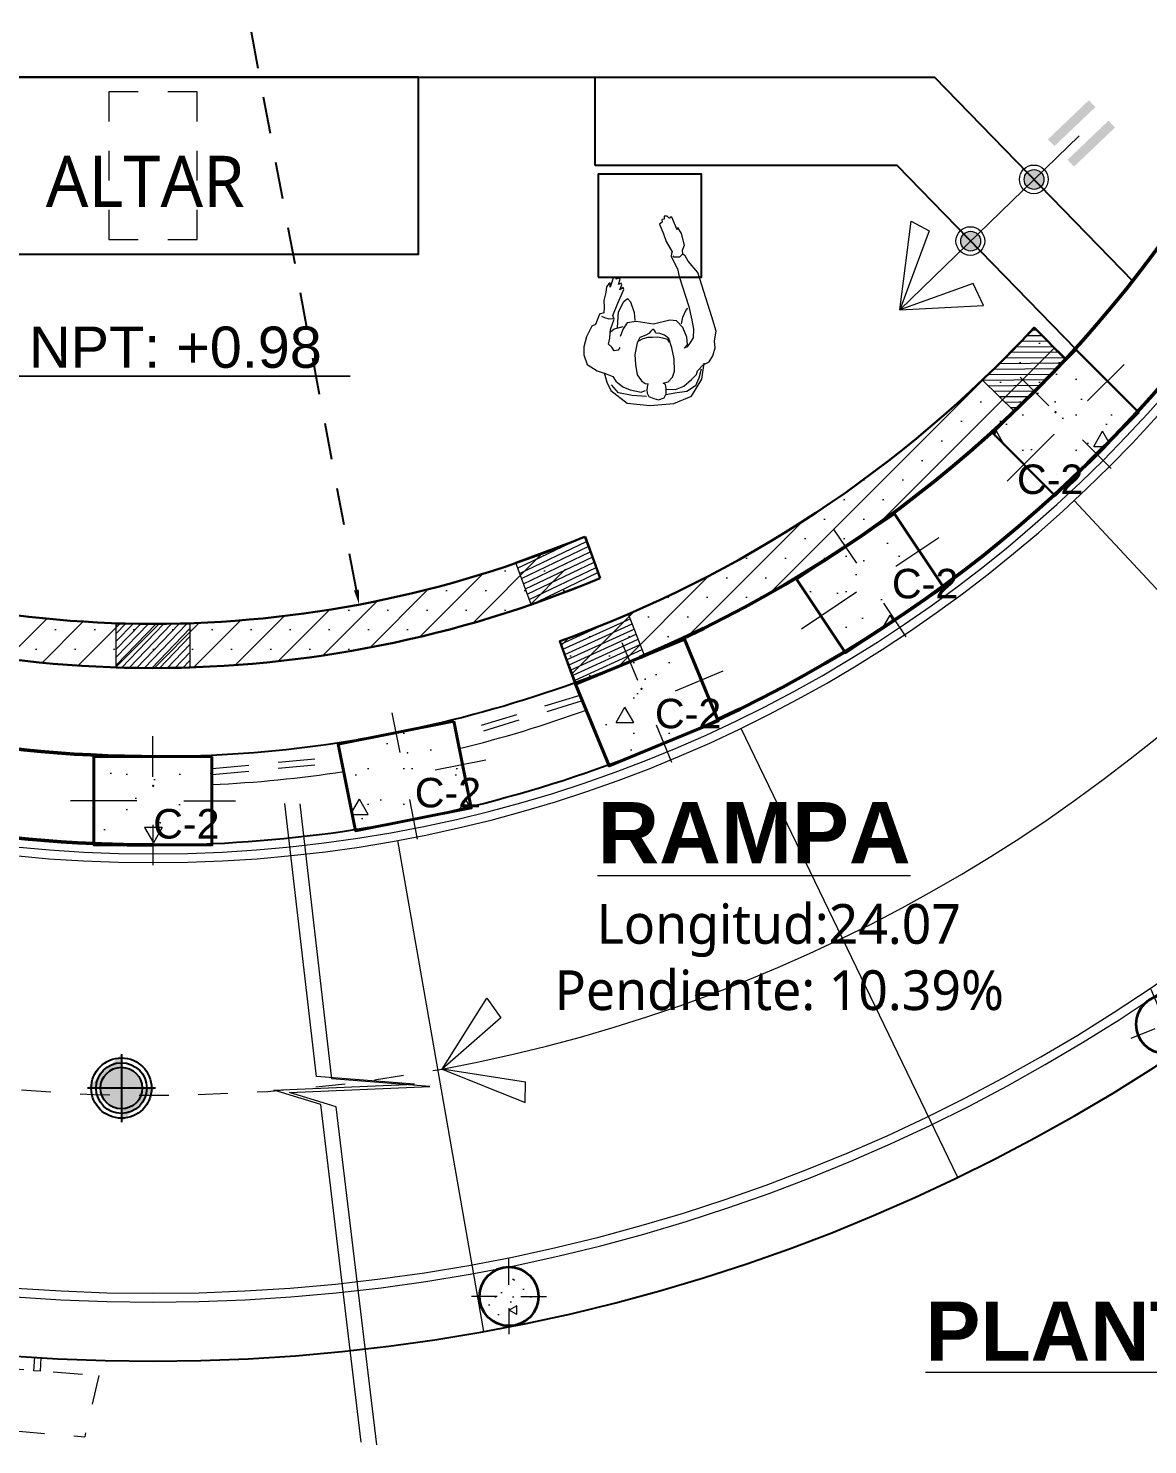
# Model space of a CAD drawing. Header units: metres. Extents: x 44 to 146, y 191 to 279.
# Drawn here: x 54.622 to 58.418, y 260.842 to 265.644 of the extents above; entities that cross this region are included whole.
import ezdxf

# ---------------------------------------------------------------- set-up
doc = ezdxf.new("R2010")
doc.units = ezdxf.units.M
for name, pattern in [('DASHED2', [0.375, 0.25, -0.125]), ('HIDDEN2', [0.1875, 0.125, -0.0625]), ('RAYITAS2', [0.1875, 0.125, -0.0625])]:
    doc.linetypes.add(name, pattern=pattern)
doc.layers.add('ALUMBRADO', color=1, linetype='Continuous')
doc.layers.add('CELOSIA', color=40, linetype='Continuous')
for name, color, linetype, lineweight in [('COLUMNETASSS', 211, 'Continuous', 20), ('Equipamiento SR', 253, 'Continuous', 0), ('GRAFO 0 BLANCO', 7, 'Continuous', 0), ('GRAFO00', 7, 'Continuous', 0), ('GRAFO01', 7, 'Continuous', 0), ('letras sr', 7, 'Continuous', 5), ('linea 001', 252, 'Continuous', 0), ('Muros el', 7, 'Continuous', 50), ('Proyeccciones', 1, 'DASHED2', 18), ('Structural - Bearing_Pen_No__20', 1, 'Continuous', 0), ('TABIQUERIA DE DRYWALL', 221, 'Continuous', 30), ('TEXTO 100', 7, 'Continuous', 20), ('texturas 1', 251, 'Continuous', 5), ('TOMACORRIENTE', 5, 'HIDDEN2', 30)]:
    doc.layers.add(name, color=color, linetype=linetype, lineweight=lineweight)
doc.layers.add('Structural - Bearing_Pen_No__169', color=7, linetype='Continuous', lineweight=13, true_color=0x68b353)
doc.layers.add('Structural - Bearing_Pen_No__28', color=7, linetype='Continuous', lineweight=35, true_color=0xa80f02)
doc.styles.add('01COTAS', font='romans.shx')
doc.styles.add('Generales', font='trebuc.ttf', dxfattribs={"height": 0.22})
doc.styles.add('JOS', font='arial.ttf', dxfattribs={"height": 1})
doc.styles.add('Santa Rosa 1 50', font='trebuc.ttf')
doc.styles.add('Style2', font='arial.ttf', dxfattribs={"height": 0.2})
doc.dimstyles.new('DIM-25-CORTE', dxfattribs={"dimscale": 0.025, "dimtxt": 2, "dimasz": 2, "dimexe": 2, "dimexo": 2, "dimgap": 1, "dimtad": 1, "dimtih": 1, "dimtoh": 1, "dimzin": 1, "dimdsep": 46, "dimtxsty": '01COTAS', "dimcen": 25, "dimclrd": 9, "dimclre": 9, "dimclrt": 7, "dimadec": 0, "dimazin": 0, "dimtfac": 1, "dimtix": 1, "dimtmove": 2, "dimatfit": 3, "dimfxl": 2, "dimfxlon": 1, "dimtolj": 1, "dimtzin": 0, "dimarcsym": 0})
pattern_1 = [(0, (2770.475088521321, 1819.953910120273), (0, 0.6235383155021312), [0.0600000023842, -0.300000011921]), (0, (2770.655088528473, 1820.265679265276), (0, 0.6235383155021312), [0.0600000023842, -0.300000011921]), (60.00000000000014, (2770.475088521321, 1819.953910120273), (-0.5400000214578027, 0.3117691577510643), [0.0600000023842, -0.3000000119210001]), (60.00000000000014, (2770.835088535626, 1819.953910120273), (-0.5400000214578027, 0.3117691577510643), [0.0600000023842, -0.3000000119210001]), (120.0000000000003, (2770.535088523705, 1819.953910120273), (0.5400000214578003, 0.3117691577510681), [0.06000000238419991, -0.3000000119209993]), (120.0000000000003, (2770.89508853801, 1819.953910120273), (0.5400000214578003, 0.3117691577510681), [0.06000000238419991, -0.3000000119209993]), (0, (2770.475088521321, 1820.013910122657), (0, 0.1200000047684), [0, -0.1200000047684, 0, -0.1800000071526]), (44.99999999999999, (2770.535088523705, 1820.013910122657), (-0.08485281711415364, 0.08485281711415371), [0, -0.0900000035763, 0, -0.1500000059605])]
pattern_2 = [(45, (-86.99356102882832, 322.4491562528477), (-0.06629126073623884, 0.06629126073623884), []), (45, (-86.92726976782832, 322.4491562528477), (-0.06629126073623884, 0.06629126073623884), [0, -0.09375])]

# ---------------------------------------------------------------- blocks, each defined once
blk = doc.blocks.new('A$C0C99268F')
at = {"color": 0, "linetype": 'ByBlock'}
for points in [[(0.201857999460799, 0.3292040001239709), (0.1927419994606225, 0.3357100001239708), (0.1914399994607265, 0.3487220001239706), (0.2044629994607021, 0.3565290001239703), (0.2148809994607745, 0.3669390001239705), (0.2344159994606798, 0.3617340001239722), (0.2513459994606819, 0.3591310001239734), (0.2643689994606575, 0.3578300001239718), (0.2982289994606617, 0.3435170001239705), (0.3112519994606373, 0.3474210001239726), (0.3516239994607986, 0.3279030001239729), (0.397204999460655, 0.3057820001239708), (0.4037169994608121, 0.3070830001239724), (0.397204999460655, 0.3187940001239706), (0.4128329994607611, 0.3109870001239727), (0.4193439994605797, 0.3135890001239705), (0.4154369994605531, 0.322698000123971), (0.4323679994606664, 0.3161920001239711), (0.4362739994608091, 0.322698000123971), (0.4336699994605624, 0.3292040001239709), (0.4388789994607123, 0.3305050001239724), (0.4375769994605889, 0.3396130001239701), (0.4076239994608386, 0.3513240001239719), (0.4219489994607102, 0.3500230001239704), (0.4180419994606837, 0.3565290001239703), (0.4089259994607346, 0.3630350001239702), (0.3906939994606091, 0.3669390001239705), (0.3633449994606508, 0.374746000123972), (0.339902999460719, 0.374746000123972), (0.3216709994605935, 0.3773480001239715), (0.3177639994607944, 0.3916610001239711), (0.2839039994605628, 0.4072760001239715), (0.2786949994606402, 0.4202880001239713), (0.2435319994608562, 0.4398060001239728), (0.209671999460852, 0.451517000123971), (0.1836259994606735, 0.4528180001239726), (0.1497659994606693, 0.4424080001239723), (0.1263239994607375, 0.4098780001239728), (0.1146029994606579, 0.3799510001239703), (0.1041849994605855, 0.3578300001239718), (0.08855699946070672, 0.3487220001239706), (0.06771999946067808, 0.3266010001239703), (0.05599899946082587, 0.3018790001239715), (0.04688299946064944, 0.2654450001239717), (0.05078999946067597, 0.2498310001239723)], [(0.1185099994606844, 0.3864570001239702), (0.08595199946057619, 0.3799510001239703), (0.05730099946072187, 0.3669390001239705), (0.01172099946052185, 0.3148910001239695), (-5.393303581513464e-10, 0.2381200001239705), (0.00260399946068901, 0.1561440001239696), (0.02344099946071765, 0.0949880001239709), (0.07944099946075767, 0.05725300012397305), (0.1328359994606672, 0.0468430001239728)], [(0.2995319994606689, 0.3474210001239726), (0.2995319994606689, 0.3604330001239724), (0.3047409994608188, 0.374746000123972), (0.3099499994607413, 0.3851550001239712)], [(0.03125499946054333, 0.2472280001239735), (0.03646399946069323, 0.2966740001239714), (0.04818499946077281, 0.3422160001239707), (0.07683599946062714, 0.3643360001239717)], [(0.2708809994608146, 0.3148910001239695), (0.2643689994606575, 0.344818000123972), (0.2552529994607085, 0.3578300001239718)], [(0.05209199946079934, 0.1782650001239716), (0.0494879994605526, 0.1483370001239717), (0.05860399946072903, 0.1197110001239707), (0.08074299946065366, 0.09238500012397033), (0.0963709994605324, 0.07416900012396965), (0.108091999460612, 0.07026500012397285), (0.1276259994606335, 0.0507470001239696), (0.1367429994606937, 0.0299280001239719), (0.1562769994607152, 0.01561500012397232), (0.1836259994606735, 0.006506000123971845), (0.2070669994607215, 0.007807000123969843), (0.2396249994608297, 1.239701674649041e-10), (0.2891129994607127, 0.01171100012397197), (0.4414839994606155, 0.05204800012397115), (0.4818549994606656, 0.0819760001239711), (0.5000879994606748, 0.09108400012397233), (0.5065989994607207, 0.09889100012397023), (0.5196219994606963, 0.1001930001239728), (0.5365529994605822, 0.09238500012397033), (0.5769239994608597, 0.1001930001239728), (0.597760999460661, 0.1119030001239736), (0.5899469994608353, 0.1145060001239724), (0.6329239994606723, 0.1301200001239717), (0.6342259994607957, 0.1353250001239701), (0.6290169994606458, 0.1379270001239714), (0.6381329994608222, 0.1457350001239703), (0.6381329994608222, 0.1561440001239696), (0.627713999460866, 0.1561440001239696), (0.627713999460866, 0.163951000123971), (0.6185979994606896, 0.163951000123971), (0.6120869994606437, 0.1730600001239697), (0.5782269994606395, 0.1613490001239715), (0.5521799994605772, 0.1535420001239718), (0.515715999460781, 0.1353250001239701), (0.5105059994607473, 0.1379270001239714), (0.5000879994606748, 0.1392290001239704), (0.4571109994606104, 0.1197110001239707), (0.4310649994606592, 0.1158070001239704), (0.3281829994607506, 0.088482000123971), (0.2812989994606596, 0.08067500012396955), (0.2500439994607859, 0.07677100012397275), (0.2213929994607042, 0.07937300012397053), (0.2057649994608255, 0.08978300012397078), (0.1914399994607265, 0.1014940001239708), (0.1875329994607, 0.1119030001239736), (0.1992539994605522, 0.1001930001239728), (0.2239979994608348, 0.1001930001239728), (0.257857999460839, 0.1119030001239736), (0.2812989994606596, 0.1327230001239705), (0.2852059994606861, 0.1548430001239716), (0.2747879994606137, 0.2107950001239711), (0.2865089994606933, 0.269349000123972), (0.2839039994605628, 0.3005770001239725), (0.2643689994606575, 0.3148910001239695), (0.2383229994607063, 0.3266010001239703)], [(0.26957799946058, 0.3331070001239702), (0.3229729994607169, 0.3279030001239729), (0.3568329994607211, 0.3070830001239724), (0.3659499994607813, 0.2940710001239726), (0.3542289994607017, 0.2849630001239696), (0.3177639994607944, 0.2745530001239729), (0.290414999460836, 0.2732520001239713)], [(0.2200909994608082, 0.2641440001239701), (0.2279039994607501, 0.2485290001239715), (0.2318109994607767, 0.2316140001239706), (0.2305089994606533, 0.217301000123971), (0.2305089994606533, 0.1990840001239729), (0.2266019994606268, 0.1834690001239707), (0.2213929994607042, 0.1665540001239716), (0.210973999460748, 0.1626500001239695)], [(0.1133009994607619, 0.05725300012397305), (0.0833479994607842, 0.06766300012396975), (0.05860399946072903, 0.07937300012397053), (0.04037099946071976, 0.110602000123972), (0.03646399946069323, 0.1509390001239712), (0.03255799946077786, 0.1808670001239712)], [(0.2708809994608146, 0.1158070001239704), (0.2930199994607392, 0.110602000123972), (0.3151589994606638, 0.09889100012397023), (0.3229729994607169, 0.09238500012397033)], [(0.5052969994608247, 0.1014940001239708), (0.4961809994608757, 0.110602000123972), (0.4974829994607717, 0.1288190001239702), (0.5026919994606942, 0.1327230001239705)]]:
    blk.add_lwpolyline(points, dxfattribs=at)
blk.add_lwpolyline([(0.257857999460839, 0.2146980001239704), (0.2513459994606819, 0.2212040001239703), (0.2435319994608562, 0.2290110001239718), (0.2383229994607063, 0.239421000123972), (0.2318109994607767, 0.2602400001239715), (0.2135789994606512, 0.269349000123972), (0.1745099994607244, 0.2797580001239712), (0.1406499994607202, 0.2797580001239712), (0.1054869994607088, 0.2758550001239719), (0.08464999946068019, 0.2615410001239695), (0.07553399946073114, 0.2498310001239723), (0.07292899946060061, 0.239421000123972), (0.06902199946080145, 0.2420230001239716), (0.05339499946057913, 0.245927000123972), (0.04167399946072692, 0.2446260001239704), (0.02995299946064733, 0.239421000123972), (0.02213899946082165, 0.2238070001239709), (0.01692999946067175, 0.2081920001239705), (0.02344099946071765, 0.1886740001239726), (0.03646399946069323, 0.1808670001239712), (0.0546969994607025, 0.1795660001239696), (0.06771999946067808, 0.1808670001239712), (0.07292899946060061, 0.1886740001239726), (0.07683599946062714, 0.1717590001239717), (0.09116199946060988, 0.1561440001239696), (0.1119989994608659, 0.1483370001239717), (0.1536729994606958, 0.1470360001239719), (0.1914399994607265, 0.1535420001239718), (0.2226949994606002, 0.1613490001239715), (0.2357179994608032, 0.1756620001239728), (0.2422299994605055, 0.1912770001239714), (0.2435319994608562, 0.2042890001239712), (0.2513459994606819, 0.2081920001239705)], close=True, dxfattribs=at)
blk = doc.blocks.new('A$C7148350E')
at = {"rotation": 270}
blk.add_blockref('A$C0C99268F', (-2.110936936361441e-08, 0.6381329871979995), dxfattribs=at)
blk = doc.blocks.new('CC 20')
at = {"layer": 'Structural - Bearing_Pen_No__169', "linetype": 'Continuous', "lineweight": 13, "true_color": 0x68b353}
h = blk.add_hatch(dxfattribs=at)
h.set_pattern_fill('STRUCTURAL_CONCRETE', color=85, scale=0.5, style=0, pattern_type=2)
h.set_pattern_definition([(0, (2785.243095673833, 1847.384106738051), (0, 0.3117691577510656), [0.0300000011921, -0.1500000059605]), (0, (2785.333095677409, 1847.539991310553), (0, 0.3117691577510656), [0.0300000011921, -0.1500000059605]), (60.00000000000014, (2785.243095673833, 1847.384106738051), (-0.2700000107289013, 0.1558845788755322), [0.0300000011921, -0.1500000059605]), (60.00000000000014, (2785.423095680985, 1847.384106738051), (-0.2700000107289013, 0.1558845788755322), [0.0300000011921, -0.1500000059605]), (120.0000000000003, (2785.273095675025, 1847.384106738051), (0.2700000107289002, 0.1558845788755341), [0.03000000119209997, -0.1500000059604998]), (120.0000000000003, (2785.453095682177, 1847.384106738051), (0.2700000107289002, 0.1558845788755341), [0.03000000119209997, -0.1500000059604998]), (0, (2785.243095673833, 1847.414106739243), (0, 0.0600000023842), [0, -0.0600000023842, 0, -0.0900000035763]), (44.99999999999999, (2785.273095675025, 1847.414106739243), (-0.04242640855707682, 0.04242640855707686), [0, -0.04500000178815, 0, -0.07500000298025])])
h.paths.add_polyline_path([(2788.202981145824, 1849.662965080386), (2788.302981145824, 1849.762965080386), (2788.202981063535, 1849.862965080385), (2788.10385682874, 1849.776169994727)])
at = {"layer": 'Structural - Bearing_Pen_No__20', "color": 1, "linetype": 'Continuous', "lineweight": 0}
for p, q in [((2788.202981063535, 1849.802965025247), (2788.202981063535, 1849.890465025246)), ((2788.162981200963, 1849.762964998097), (2788.075481200963, 1849.762964998097)), ((2788.242981200963, 1849.762964998097), (2788.330481200963, 1849.762964998097)), ((2788.202981063535, 1849.722965025246), (2788.202981063535, 1849.635465025247))]:
    blk.add_line(p, q, dxfattribs=at)
at = {"layer": 'Structural - Bearing_Pen_No__28', "color": 14, "linetype": 'Continuous', "lineweight": 35, "true_color": 0xa80f02}
blk.add_circle((2788.202981145824, 1849.762965080386), 0.1, dxfattribs=at)
blk = doc.blocks.new('*U214')
blk.add_blockref('CC 20', (-2788.202981200963, -1849.762965025247))
blk = doc.blocks.new('*U215')
at = {"color": 0, "linetype": 'ByBlock', "lineweight": -2, "transparency": 16777216}
for p, rotation in [((76.95132366746226, 262.3175183726152), 112.4999999999999), ((74.72456148992408, 261.3943639419979), 89.99999999999991)]:
    blk.add_blockref('*U214', p, dxfattribs=dict(at, rotation=rotation))
blk = doc.blocks.new('*D218')
at = {"color": 9, "linetype": 'HIDDEN2', "lineweight": -2, "transparency": 16777216}
for p, q in [((55.04531491368054, 267.4032858746614), (53.29058902943989, 266.4821928579965)), ((51.34200354519534, 265.4593388053881), (53.05245810068278, 266.3571928579965))]:
    blk.add_line(p, q, dxfattribs=at)
at = {"color": 9, "linetype": 'HIDDEN2', "lineweight": 80, "transparency": 16777216}
blk.add_solid([(51.33813038451925, 265.4667173601804), (51.34587670587145, 265.451960250596), (51.2977322164421, 265.4360998413316)], dxfattribs=at)
at = {"layer": 'Defpoints', "color": 0, "linetype": 'HIDDEN2', "lineweight": 80, "transparency": 16777216}
for p in [(55.04531491368054, 267.4032858746614), (51.2977322164421, 265.4360998413316)]:
    blk.add_point(p, dxfattribs=at)
at = {"color": 7, "linetype": 'HIDDEN2', "transparency": 16777216, "insert": (53.17152356506139, 266.4196928579965), "char_height": 0.07500000000000001, "attachment_point": 5, "style": '01COTAS'}
blk.add_mtext('\\A1;R4.23', dxfattribs=at)
blk = doc.blocks.new('*U216')
at = {"layer": 'CELOSIA', "linetype": 'Continuous', "lineweight": 5}
blk.add_lwpolyline([(0.02311068210171641, -0.009533958925487696), (-0.0224195818576689, -0.01106175163914713), (-0.02311068210171641, 0.009533958925487696), (0.0224195818576689, 0.01106175163914713)], close=True, dxfattribs=at)
blk = doc.blocks.new('*U217')
at = {"color": 0, "linetype": 'ByBlock', "lineweight": -2, "transparency": 16777216, "rotation": 84.55333432739575}
blk.add_blockref('*U216', (53.75523693227446, 261.1147266283194), dxfattribs=at)
blk = doc.blocks.new('*D219')
at = {"color": 9, "linetype": 'HIDDEN2', "lineweight": -2, "transparency": 16777216}
for p, q in [((55.04531491368034, 267.4032858746613), (55.31250818063648, 265.9837797573599)), ((55.73494967991881, 263.7394930683108), (55.33603689809845, 265.8587797573599))]:
    blk.add_line(p, q, dxfattribs=at)
at = {"color": 9, "linetype": 'HIDDEN2', "lineweight": 80, "transparency": 16777216}
blk.add_solid([(55.74313919695759, 263.7410345789713), (55.72676016288004, 263.7379515576504), (55.74419874388146, 263.6903559660782)], dxfattribs=at)
at = {"layer": 'Defpoints', "color": 0, "linetype": 'HIDDEN2', "lineweight": 80, "transparency": 16777216}
for p in [(55.04531491368034, 267.4032858746613), (55.74419874388146, 263.6903559660782)]:
    blk.add_point(p, dxfattribs=at)
at = {"color": 7, "linetype": 'HIDDEN2', "transparency": 16777216, "insert": (55.32427253936748, 265.9212797573599), "char_height": 0.07500000000000001, "attachment_point": 5, "style": '01COTAS'}
blk.add_mtext('\\A1;R3.78', dxfattribs=at)
blk = doc.blocks.new('LED PASILLO')
at = {"layer": 'ALUMBRADO'}
h = blk.add_hatch(color=202, dxfattribs=at)
h.dxf.hatch_style = 1
edge = h.paths.add_edge_path()
edge.add_line((0, 0.1375511748460667), (0, -0.1375511748460667))
edge.add_line((-0.1375511748460667, 0), (0.1375511748460667, 0))
edge = h.paths.add_edge_path()
edge.add_line((-4.547473508864641e-13, 0), (0, 0.0845485156110044))
edge.add_arc((0, 2.273736754432321e-13), 0.08454851561089072, 90, 180)
edge.add_line((-0.0845485156110044, 2.273736754432321e-13), (-4.547473508864641e-13, 0))
edge = h.paths.add_edge_path()
edge.add_line((0.08454851561077703, 0), (-4.547473508864641e-13, 0))
edge.add_line((-4.547473508864641e-13, 0), (0, -0.08454851561066334))
edge.add_arc((0, 2.273736754432321e-13), 0.08454851561089072, 270, 359.9999999998459)
at = {"layer": 'ALUMBRADO', "color": 202}
for points in [[(0, 0.1375511748460667), (0, -0.1375511748460667)], [(-0.1375511748460667, 0), (0.1375511748460667, 0)]]:
    blk.add_lwpolyline(points, dxfattribs=at)
for radius in [0.1222244454256497, 0.1028454190172301, 0.08454851561067347]:
    blk.add_circle((0, 0), radius, dxfattribs=at)

msp = doc.modelspace()

# ---------------------------------------------------------------- hatches: boundary and pattern name
at = {"layer": 'Equipamiento SR'}
for points in [[(58.06211311654868, 265.148384367075, -1), (58.00390969226321, 265.1147956606194, -1)], [(57.8469879435542, 264.9392883127265, -1), (57.78878451926877, 264.9056996062709, -1)]]:
    msp.add_hatch(color=256, dxfattribs=at).paths.add_polyline_path(points)
at = {"layer": 'GRAFO 0 BLANCO'}
h = msp.add_hatch(dxfattribs=at)
h.set_pattern_fill('ANSI31', color=256, scale=0.15, angle=135.5000000001066)
h.set_pattern_definition([(180.5000000001064, (-98.93340381137898, 495.0666180949511), (0.0001636225406294304, -0.01874928605745291), [])])
h.paths.add_polyline_path([(57.85806947574642, 264.4509274464416), (57.96505704311954, 264.3457910567965), (58.14028435919471, 264.5241036690848), (58.03329679182179, 264.6292400587299)])
h = msp.add_hatch(dxfattribs=at)
h.set_pattern_fill('ANSI31', color=256, scale=0.15, angle=160.5382700523906)
h.set_pattern_definition([(205.5382700523903, (-180.7453409389388, 408.7999683404605), (0.008083385102192775, -0.01691807865242529), [])])
h.paths.add_polyline_path([(56.27460007866847, 263.8327574946758), (56.32703732824525, 263.6922216100882), (56.56126380255795, 263.779617026049), (56.50882655298141, 263.9201529106367)])
h = msp.add_hatch(dxfattribs=at)
h.set_pattern_fill('ANSI31', color=256, scale=0.15, angle=159.5000000000944)
h.set_pattern_definition([(204.5000000000942, (-178.2309700304521, 412.7596817356097), (0.007775498299832668, -0.01706177382892236), [])])
h.paths.add_polyline_path([(56.42465526063155, 263.5659710655263), (56.47963044464021, 263.4264084303289), (56.71223483663574, 263.5180337370096), (56.65725965262731, 263.657596372207)])
h = msp.add_hatch(dxfattribs=at)
h.set_pattern_fill('ANSI31', color=256, scale=0.1499999999999999, angle=181.0000000000049)
h.set_pattern_definition([(226.0000000000046, (-215.2693296258216, 317.4475662131898), (0.01348762125635086, -0.01302484444610501), [])])
h.paths.add_polyline_path([(55.17012529008134, 263.6251531242695), (55.17012529008115, 263.4751531242695), (54.92012529008126, 263.4751531242694), (54.92012529008126, 263.6251531242694)])
at = {"layer": 'GRAFO00'}
h = msp.add_hatch(color=256, dxfattribs=at)
h.paths.add_polyline_path([(58.16843805219282, 265.1752473099377), (58.14635357367502, 265.1984049392705), (58.28529935590596, 265.3309118060317), (58.3073838333472, 265.3077541756674)])
h.paths.add_polyline_path([(58.10218461771368, 265.244720198968), (58.08010014134741, 265.2678778303639), (58.21904592357871, 265.4003846971241), (58.24113039994456, 265.3772270657291)])
for points in [[(58.049784336343, 265.1024759497028, -1), (58.01623846976224, 265.1607040764207, -1)], [(57.83465916334853, 264.8933798953543, -1), (57.80111329676776, 264.9516080220722, -1)]]:
    msp.add_hatch(color=256, dxfattribs=at).paths.add_polyline_path(points)
at = {"layer": 'Structural - Bearing_Pen_No__169', "linetype": 'Continuous', "lineweight": 13, "true_color": 0x68b353}
h = msp.add_hatch(dxfattribs=at)
h.set_pattern_fill('STRUCTURAL_CONCRETE', color=85, style=0, pattern_type=2)
h.set_pattern_definition(pattern_1)
h.paths.add_polyline_path([(58.17554690376235, 264.5540939989453), (58.38767893811863, 264.34196196459), (58.10483622564496, 264.0591192521147), (57.89270419128869, 264.2712512864701)])
h = msp.add_hatch(dxfattribs=at)
h.set_pattern_fill('STRUCTURAL_CONCRETE', color=85, style=0, pattern_type=2)
h.set_pattern_definition(pattern_1)
h.paths.add_polyline_path([(57.55974196214564, 263.9983028319443), (57.72641303205208, 263.7488619482539), (57.39382518713163, 263.5266338550454), (57.22715411722518, 263.7760747387358)])
h = msp.add_hatch(dxfattribs=at)
h.set_pattern_fill('STRUCTURAL_CONCRETE', color=85, style=0, pattern_type=2)
h.set_pattern_definition(pattern_1)
h.paths.add_polyline_path([(56.84736376628123, 263.5732886043749), (56.9621687959914, 263.2961247446219), (56.59261698298704, 263.143051371675), (56.47781195327687, 263.420215231428)])
h = msp.add_hatch(dxfattribs=at)
h.set_pattern_fill('STRUCTURAL_CONCRETE', color=85, style=0, pattern_type=2)
h.set_pattern_definition(pattern_1)
h.paths.add_polyline_path([(56.06577299941935, 263.2953751265359), (56.12430009602511, 263.0011395424149), (55.73198598386378, 262.9231034136079), (55.67345888725802, 263.2173389977284)])
h = msp.add_hatch(dxfattribs=at)
h.set_pattern_fill('STRUCTURAL_CONCRETE', color=85, angle=180, style=0, pattern_type=2)
h.set_pattern_definition([(180, (66.05631282846369, 261.3753629380504), (-3.532680580651223e-16, -0.6235383155021312), [0.0600000023842, -0.300000011921]), (180, (65.87631282131113, 261.0635937930477), (-3.532680580651223e-16, -0.6235383155021312), [0.0600000023842, -0.300000011921]), (240.0000000000001, (66.05631282846369, 261.3753629380504), (0.5400000214578025, -0.3117691577510647), [0.0600000023842, -0.3000000119210001]), (240.0000000000001, (65.69631281415857, 261.3753629380504), (0.5400000214578025, -0.3117691577510647), [0.0600000023842, -0.3000000119210001]), (300.0000000000002, (65.9963128260795, 261.3753629380504), (-0.5400000214578006, -0.3117691577510678), [0.06000000238419995, -0.3000000119209996]), (300.0000000000002, (65.63631281177439, 261.3753629380504), (-0.5400000214578006, -0.3117691577510678), [0.06000000238419995, -0.3000000119209996]), (180, (66.05631282846369, 261.3153629356662), (-6.798646947333133e-17, -0.1200000047684), [0, -0.1200000047684, 0, -0.1800000071526]), (225, (65.9963128260795, 261.3153629356662), (0.0848528171141536, -0.08485281711415375), [0, -0.0900000035763, 0, -0.1500000059605])])
h.paths.add_polyline_path([(55.24498864116529, 262.8752364318228), (55.24498864116529, 263.1752364318227), (54.8449886411652, 263.1752364318227), (54.8449886411652, 262.8752364318228)])
at = {"layer": 'texturas 1'}
h = msp.add_hatch(dxfattribs=at)
h.set_pattern_fill('SACNCR', color=256)
h.set_pattern_definition(pattern_2)
edge = h.paths.add_edge_path()
edge.add_line((56.47543752496549, 263.4248287202535), (56.42465526063155, 263.5659710655263))
edge.add_arc((55.04391267770539, 267.4034796504773), 4.078347976801195, -70.21117627332087, -42.8562714295804)
edge.add_line((58.03359548598296, 264.6295440121165), (58.14125353579285, 264.5213285261056))
edge.add_arc((55.02147639411749, 267.4473183827489), 4.277198388536535, -70.12720430224721, -43.164105008389015, ccw=False)
h = msp.add_hatch(dxfattribs=at)
h.set_pattern_fill('SACNCR', color=256)
h.set_pattern_definition(pattern_2)
edge = h.paths.add_edge_path()
edge.add_line((56.47543752496549, 263.4248287202535), (56.42465526063155, 263.5659710655263))
edge.add_arc((55.04391267770539, 267.4034796504773), 4.078347976801195, -70.21117627332087, -42.8562714295804)
edge.add_line((58.03359548598296, 264.6295440121165), (58.14125353579285, 264.5213285261056))
edge.add_arc((55.02147639411749, 267.4473183827489), 4.277198388536535, -70.12720430224721, -43.164105008389015, ccw=False)
h = msp.add_hatch(dxfattribs=at)
h.set_pattern_fill('SACNCR', color=256)
h.set_pattern_definition([(45, (-85.42476185842376, 321.742885960695), (-0.06629126073623884, 0.06629126073623884), []), (45, (-85.35847059742376, 321.742885960695), (-0.06629126073623884, 0.06629126073623884), [0, -0.09375])])
edge = h.paths.add_edge_path()
edge.add_line((56.46848851075119, 263.7420287335609), (56.4177027606153, 263.8832235582026))
edge.add_arc((55.04531491368039, 267.4032858746615), 3.778132754968896, 248.6948512152755, 291.299617081693, ccw=False)
edge.add_line((53.67258722368813, 263.8833560737568), (53.62276305390582, 263.7418726750645))
edge.add_arc((55.04542502831399, 267.4026985856256), 3.927545472793641, 248.7629894126417, 291.2432947446474)

# ---------------------------------------------------------------- linework, layer by layer
msp.add_line((56.54511432241343, 265.178464038655), (56.54511432241343, 265.478464038655))
msp.add_line((56.54511432241343, 265.178464038655), (56.54511432241343, 265.478464038655))
for points in [[(52.39436974067793, 265.478464038655), (57.69585890414892, 265.478464038655)], [(58.3701639046636, 264.7847159890385), (57.69585890414892, 265.478464038655)], [(57.56908999414246, 265.178464038655), (56.54511432241343, 265.178464038655)], [(58.17532764492935, 264.554746006731), (57.56908999414246, 265.178464038655)]]:
    msp.add_lwpolyline(points)
at = {"linetype": 'ByBlock'}
for points in [[(54.14531491368044, 265.478464038655), (54.14531491368044, 264.8784640386549), (55.94531491368053, 264.8784640386549), (55.94531491368053, 265.478464038655)], [(56.55521412420034, 264.7999933135198), (56.90521412420036, 264.7999933135198), (56.90521412420036, 265.1499933135199), (56.55521412420034, 265.1499933135199)]]:
    msp.add_lwpolyline(points, close=True, dxfattribs=at)
for points in [[(58.69500170970173, 265.2682702120887, -0.1564443164121785), (56.77213749022646, 263.5441119072293, -0.06874913980908556)], [(56.84563072142544, 263.5778537399462, -0.06874913980908556), (55.74098900477287, 263.2328907024295, -0.06874913980908556)], [(54.84486442560341, 263.1798764254611, 0.06874913980908556), (55.99743192220783, 263.283900389974, 0.06874913980908556)]]:
    msp.add_lwpolyline(points, format="xyb")
at = {"color": 3, "lineweight": 30}
msp.add_lwpolyline([(58.1756802321156, 264.5542272435522), (58.387678938119, 264.3419619645901), (58.10465856616944, 264.0592970232522), (57.89265986016605, 264.2715623022143), (58.1756802321156, 264.5542272435522)], dxfattribs=at)
at = {"color": 3, "lineweight": 40}
for points in [[(57.55988565741839, 263.998398786211), (57.72641303205204, 263.7488619482539), (57.39369724810923, 263.5268254487423), (57.22716987347559, 263.7763622866995), (57.55988565741839, 263.998398786211)], [(56.84750890466986, 263.5733486781527), (56.96216879599119, 263.2961247446221), (56.59253688461701, 263.143244889527), (56.47787699329569, 263.4204688230576), (56.84750890466986, 263.5733486781527)], [(56.06591166116591, 263.295402674109), (56.12430009602502, 263.0011395424144), (55.73194925376553, 262.9232882959356), (55.67356081890644, 263.2175514276302), (56.06591166116591, 263.295402674109)], [(55.24511430486748, 263.1752364055042), (55.24498864116501, 262.8752364318232), (54.8449886762569, 262.8754039834265), (54.84511433995937, 263.1754039571075), (55.24511430486748, 263.1752364055042)]]:
    msp.add_lwpolyline(points, dxfattribs=at)
for centre, radius, start, end in [((55.04531491368049, 267.4032858746614), 6.278, 180, 0), ((55.04577647309767, 267.4037471532336), 4.527965406460387, 294.0987762215075, 317.5128110222735), ((55.04481210038568, 267.4033156581669), 4.527965406460386, 278.7201053184092, 295.030256180066), ((55.04466236865034, 267.4032858746614), 4.527965406460387, 267.4697523049419, 283.7799031665988)]:
    msp.add_arc(centre, radius, start, end)
for p in [(58.10564860132941, 264.3429521870125), (56.7015555705821, 263.4047672182158), (55.04531491368049, 263.0753204682011)]:
    msp.add_point(p)
at = {"layer": 'COLUMNETASSS'}
for points in [[(57.85806947574642, 264.4509274464416), (57.96505704311954, 264.3457910567965), (58.14028435919471, 264.5241036690848), (58.03329679182179, 264.6292400587299)], [(56.27460007866847, 263.8327574946758), (56.32703732824525, 263.6922216100882), (56.56126380255795, 263.779617026049), (56.50882655298141, 263.9201529106367)], [(56.42465526063155, 263.5659710655263), (56.47963044464021, 263.4264084303289), (56.71223483663574, 263.5180337370096), (56.65725965262731, 263.657596372207)], [(55.17012529008134, 263.6251531242695), (55.17012529008115, 263.4751531242695), (54.92012529008126, 263.4751531242694), (54.92012529008126, 263.6251531242694)]]:
    msp.add_lwpolyline(points, close=True, dxfattribs=at)
at = {"layer": 'Equipamiento SR'}
for points in [[(55.75158950905588, 260.8502782602851), (55.61386770466255, 261.9956480042635), (55.45522891223743, 262.0439260840982), (55.93167436807076, 262.0644932342072), (55.599096403285, 262.0906708384634), (55.49235759485839, 263.0156723855723)], [(55.80389883202284, 260.8419479143178), (55.6661770276295, 261.9873176582961), (55.50753823520439, 262.0355957381309), (55.98398369103771, 262.0561628882403), (55.65140572625195, 262.0823404924956), (55.5438211452978, 263.0146715283643)]]:
    msp.add_lwpolyline(points, dxfattribs=at)
for centre in [(58.03301140440626, 265.1315900138467), (58.03301140440626, 265.1315900138467), (57.81788623141178, 264.9224939594982), (57.81788623141178, 264.9224939594982)]:
    msp.add_circle(centre, 0.03360000000000191, dxfattribs=at)
at = {"layer": 'GRAFO00'}
for centre, radius in [((58.03203947213708, 265.1318911307235), 0.04876075618795802), ((58.03301140440626, 265.1315900138467), 0.03360000000000191), ((58.03301140440626, 265.1315900138467), 0.03360000000000191), ((57.8169142991426, 264.922795076375), 0.04876075618795802), ((57.81788623141178, 264.9224939594982), 0.03360000000000191), ((57.81788623141178, 264.9224939594982), 0.03360000000000191)]:
    msp.add_circle(centre, radius, dxfattribs=at)
at = {"layer": 'linea 001'}
for p, q in [((58.16932731877434, 264.0432303596888), (59.3200964653378, 262.8055117734675)), ((57.03876987328233, 263.2710269409889), (57.77308400687323, 261.7488575415563)), ((55.87378515599198, 262.8907407359972), (56.1664312705953, 261.2262006304497))]:
    msp.add_line(p, q, dxfattribs=at)
at = {"layer": 'linea 001', "linetype": 'RAYITAS2'}
for p, q in [((56.49281326289179, 263.3822828909907), (56.07412126685827, 263.2540468114487)), ((56.50056614898389, 263.3637403909728), (56.0780521088044, 263.2343337040112)), ((55.24566698476694, 263.1342099763406), (55.6815617672177, 263.1759618418204)), ((55.24560016251637, 263.1141120390221), (55.68547402533481, 263.156245037828))]:
    msp.add_line(p, q, dxfattribs=at)
at = {"layer": 'linea 001'}
for points in [[(57.57812539176833, 264.6894527369449), (58.18559282958626, 265.2798952343284)], [(57.57812539176833, 264.6894527369449), (57.61609122382307, 264.9904563432712), (57.67741784662328, 264.9577810337987), (57.57812539176833, 264.6894527369449), (57.86159890596306, 264.7047431613917), (57.82686634695593, 264.7785760817561), (57.57812539176833, 264.6894527369449)], [(56.02540176331131, 262.1153807951007), (56.30672010067511, 262.0017825183174), (56.30808920644506, 262.0712573775303), (56.02540176331131, 262.1153807951007), (56.17695222897039, 262.3554297207143), (56.22448347358822, 262.2891090484483), (56.02540176331131, 262.1153807951007)]]:
    msp.add_lwpolyline(points, dxfattribs=at)
for centre, radius, start, end in [((55.04531491368049, 267.4032858746614), 6.077999999999825, 180, 0), ((55.04531491368049, 267.4032858746614), 6.047999999999824, 180, 0), ((55.04531491368049, 267.4032858746614), 4.587965406460392, 180, 0), ((55.04531491368049, 267.4032858746614), 4.587965406460392, 180, 0), ((55.04531491368049, 267.4032858746614), 4.55796540646039, 180, 0), ((55.04531491368049, 267.4032858746614), 4.55796540646039, 180, 0), ((55.04531491368049, 267.4032858746614), 5.377965406460437, 280.5003547340533, 0), ((55.04444145607624, 267.4031621322029), 4.327965406460129, 283.9048401755578, 289.8545524458705), ((55.04506355118455, 267.4032858746614), 4.32796540646013, 272.6454560391375, 278.5951683094507)]:
    msp.add_arc(centre, radius, start, end, dxfattribs=at)
at = {"layer": 'Muros el', "ltscale": 0.05}
for points in [[(56.69600381181009, 263.5106861321716, 0.3010620994090797), (59.27344766864926, 267.4032858746614), (59.27344766864927, 270.6475265991248)], [(53.24453447086346, 263.5778059844505, 0.1080792026541025), (55.00592589121883, 263.1753365965185, 0.06874913980908556)]]:
    msp.add_lwpolyline(points, format="xyb", dxfattribs=at)
for start, end in [(295.0214664938158, 0), (244.9703156321596, 267.4643156321598), (267.4643156321598, 270.0000000000032)]:
    msp.add_arc((55.04531491368049, 267.4032858746614), 4.527965406460388, start, end, dxfattribs=at)
at = {"layer": 'Proyeccciones', "linetype": 'DASHED2', "lineweight": 9, "ltscale": 0.4}
msp.add_line((54.86166980438883, 261.0769059711733), (54.81370985865485, 260.8683114157482), dxfattribs=at)
msp.add_lwpolyline([(54.89531491368049, 264.9284640386549), (55.19531491368048, 264.9284640386549), (55.19531491368048, 265.428464038655), (54.89531491368049, 265.428464038655)], close=True, dxfattribs=at)
for centre, radius, start, end in [((55.04531491368034, 267.4032858746614), 6.539077311070855, 180.0000000000358, 267.9702383702038), ((55.04531491368046, 267.4032858746614), 6.329044810192556, 180.0000000000163, 268.337258296494), ((55.04531491368049, 267.4032858746614), 5.377965406460437, 180, 280.5003547340533)]:
    msp.add_arc(centre, radius, start, end, dxfattribs=at)
at = {"layer": 'Structural - Bearing_Pen_No__20', "color": 1, "linetype": 'Continuous', "lineweight": 0}
for p, q in [((58.21443777672837, 264.3808528375549), (58.33818146343563, 264.5045965242626)), ((58.0826224577593, 264.3641757324743), (57.98562863729174, 264.4611695529414)), ((58.10130069173854, 264.2677157525646), (57.94220166597214, 264.1086167267973)), ((58.19776067164847, 264.2490375185858), (58.29475449211557, 264.1520436981187)), ((57.43155181755381, 263.8301624518037), (57.35534426181792, 263.9442151188766)), ((57.56408788393063, 263.820803217962), (57.70959506608304, 263.9180280087407)), ((57.43105274596226, 263.7319119806786), (57.24397208319422, 263.6069086782488)), ((57.52201533172436, 263.694774235186), (57.59822288746025, 263.5807215681131)), ((56.68883419846659, 263.4333876510795), (56.63634152109105, 263.5601161847239)), ((56.81699772554774, 263.3983517484234), (56.97867664373669, 263.4653213490876)), ((55.88299621077002, 263.1890899152632), (55.85623567590872, 263.3236242090014)), ((56.75114655080168, 263.2829523249706), (56.80363922817676, 263.1562237913262)), ((55.04498864116547, 263.1066514436373), (55.04498864116547, 263.2438214200086)), ((56.00186194608412, 263.1297237538836), (56.17349937015413, 263.1638645602366)), ((54.98998864116518, 263.0252364318229), (54.76498864116527, 263.0252364318229)), ((55.14998864116549, 263.0252364318229), (55.32498864116522, 263.0252364318229)), ((55.91476277251402, 263.0293886248804), (55.94152330737577, 262.8948543311422)), ((55.04498864116547, 262.9438214200084), (55.04498864116547, 262.8066514436371))]:
    msp.add_line(p, q, dxfattribs=at)
for p in [(58.1048362256436, 264.3773173036487), (57.45590254746938, 263.8387178202428), (56.71438610551857, 263.4370280387724), (55.90876734949987, 263.1876754241526), (55.06998864116511, 262.9502364318226)]:
    msp.add_point(p, dxfattribs=at)
at = {"layer": 'TABIQUERIA DE DRYWALL', "color": 217, "true_color": 0x93278f}
for p in [(56.56126380255795, 263.779617026049), (56.56126380255795, 263.779617026049), (56.56126380255795, 263.779617026049), (56.56126380255795, 263.779617026049), (56.56126380255795, 263.779617026049), (56.56126380255795, 263.779617026049), (56.56126380255795, 263.779617026049), (56.56131342357396, 263.7794791112344)]:
    msp.add_line(p, (56.51041296444033, 263.9209499627572), dxfattribs=at)
msp.add_lwpolyline([(58.14125353579285, 264.5213285261056), (58.03329679182179, 264.6292400587299, -0.119908186550272), (56.42465526063155, 263.5659710655263), (56.47543752496549, 263.4248287202535, 0.1181945375304847)], format="xyb", close=True, dxfattribs=at)
msp.add_lwpolyline([(58.14125353579285, 264.5213285261056), (58.03329679182179, 264.6292400587299, -0.119908186550272), (56.42465526063155, 263.5659710655263), (56.47543752496549, 263.4248287202535, 0.1181945375304847)], format="xyb", close=True, dxfattribs=at)
for points in [[(53.57983761572228, 263.9209499627572, 0.2016972141337754), (56.50883607043793, 263.9201274031171)], [(56.56131342357396, 263.7794791112344, -0.2007665930653715), (53.52898677760465, 263.779617026049)]]:
    msp.add_lwpolyline(points, format="xyb", dxfattribs=at)
at = {"layer": 'TEXTO 100', "ltscale": 1.3}
msp.add_lwpolyline([(54.24622026210288, 264.464550085644), (55.71400133617944, 264.464550085644), (54.44790275273563, 264.464550085644), (54.44790275273563, 264.6662325738068), (54.44790275273563, 264.2628675938882)], dxfattribs=at)

# ---------------------------------------------------------------- block references
for name, p in [('*U217', (0.8981291458583485, 0)), ('*U215', (-18.47212230182592, -0.05000000000001137))]:
    msp.add_blockref(name, p)
at = {"layer": 'texturas 1', "rotation": 183.0322745191252}
msp.add_blockref('A$C7148350E', (56.93401756768522, 265.0154127045687), dxfattribs=at)
at = {"layer": 'TOMACORRIENTE', "xscale": 0.8365500000000002, "yscale": 0.8365500000000002, "zscale": 0.8365500000000002, "rotation": 270}
msp.add_blockref('LED PASILLO', (54.93815806127131, 262.0508980741434), dxfattribs=at)

# ---------------------------------------------------------------- texts
at = {"style": 'Style2'}
for p in [(57.97487751672357, 264.0652090520315), (57.55088976457314, 263.7114419895842), (56.74725714004758, 263.2708054637621), (55.9328574338369, 263.002630932513), (55.04574618719285, 262.8970828674518)]:
    msp.add_text('C-2', height=0.1, dxfattribs=at).set_placement(p)
at = {"layer": 'GRAFO01', "style": 'JOS'}
msp.add_text('NPT: +0.98', height=0.1397384423660468, rotation=8.130006654569796e-09, dxfattribs=at).set_placement((54.62497361998318, 264.4931498864248))
at = {"layer": 'letras sr', "insert": (54.68168190384704, 265.3920508890185), "char_height": 0.09558342989296653, "width": 1.080833183741563, "attachment_point": 1, "style": 'Generales'}
msp.add_mtext('{\\H1.1304x; \\P\\H1.60774x;ALTAR}', dxfattribs=at)
at = {"layer": 'letras sr', "attachment_point": 1, "style": 'Santa Rosa 1 50'}
for s, width, gutter_width, heights, insert, char_height in [('\\pi0.58906;{\\fSwis721 Ex BT|b1|i0|c0|p34;\\H0.95694x;\\LRAMPA \\P\\pi0.58624;\\fTrebuchet MS|b0|i0|c0|p34;\\H0.65x;\\lLongitud:24.07\\P\\pi0.44359;Pendiente: 10.39%}', 2.401981001258968, 0.5182926829264923, [0], (55.9635149976008, 263.020536120547), 0.2166463414632738), ('\\pi1.12411;{\\fSwis721 Ex BT|b1|i0|c0|p34;\\H0.95694x;\\LPLANTA PRIMER NIVEL - }', 6.174119482169072, 0.5000000000000284, [0.7785240173960264], (56.54048701533698, 261.3272467057484), 0.2090000000000119)]:
    msp.add_mtext_dynamic_manual_height_columns(s, width=width, gutter_width=gutter_width, heights=heights, dxfattribs=dict(at, insert=insert, char_height=char_height))

# ---------------------------------------------------------------- dimensions: what is measured, and where the dimension line sits
at = {"color": 4, "linetype": 'HIDDEN2'}
for center, mpoint, picture, middle in [((55.04531491368054, 267.4032858746614), (51.2977322164421, 265.4360998413316), '*D218', (53.17152356506139, 266.4196928579965)), ((55.04531491368034, 267.4032858746613), (55.74419874388146, 263.6903559660782), '*D219', (55.32427253936748, 265.9212797573599))]:
    dim = msp.add_radius_dim(center=center, mpoint=mpoint, dimstyle='DIM-25-CORTE', override={"dimtxt": 3}, dxfattribs=at)
    dim.commit()
    dim.dimension.update_dxf_attribs({"geometry": picture, "text_midpoint": middle, "dimtype": 164})

doc.saveas('drawing.dxf')
